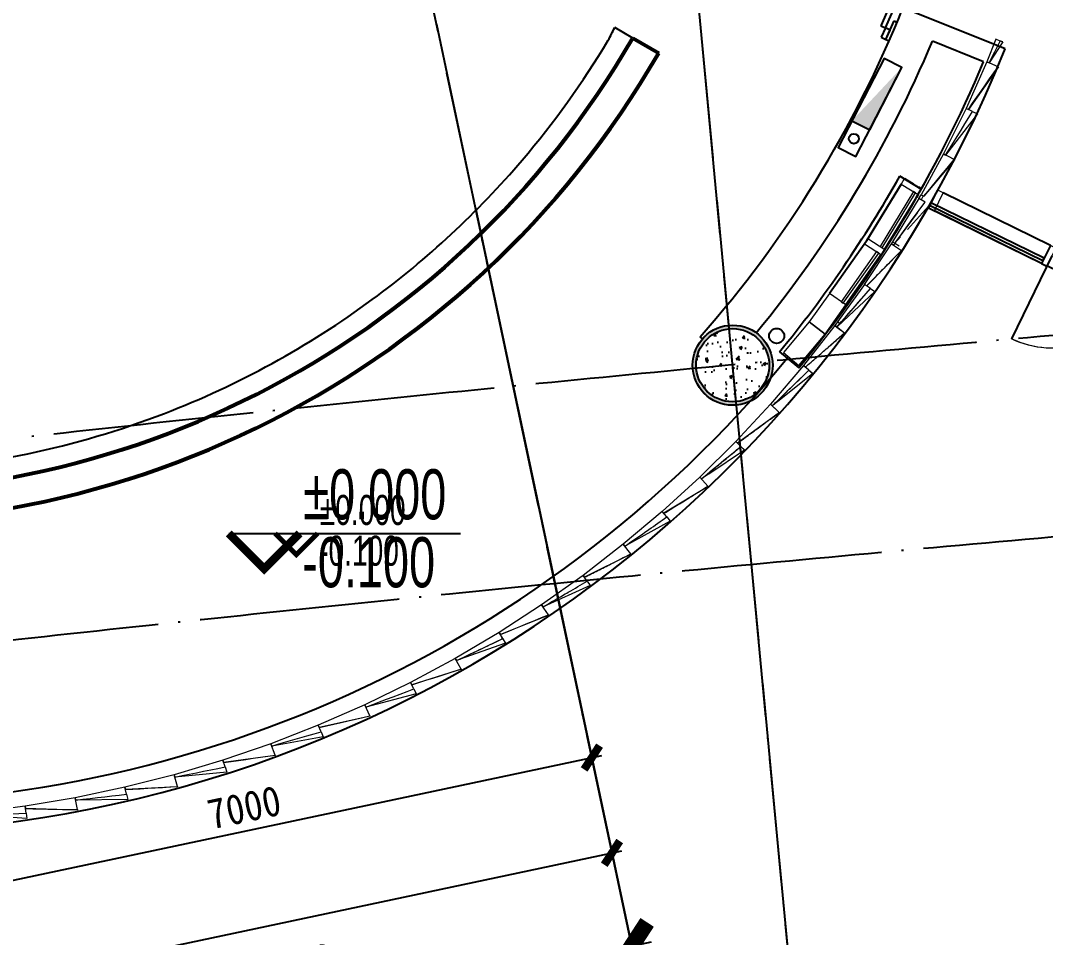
# Model space of a CAD drawing. Header units: millimetres. Extents: x 347599 to 1495443, y -100002 to 152717.
# Drawn here: x 1361493 to 1371731, y 7380 to 16537 of the extents above; entities that cross this region are included whole.
import ezdxf
from ezdxf.enums import TextEntityAlignment as Align

# ---------------------------------------------------------------- set-up
doc = ezdxf.new("R2010")
doc.units = ezdxf.units.MM
doc.header["$LTSCALE"] = 1000
doc.header["$PDMODE"] = 1
doc.linetypes.add('E-RG-1F$0$$0$DOTE', pattern=[2.42, 2, -0.2, 0.02, -0.2])
doc.layers.get('0').update_dxf_attribs({"linetype": 'CONTINUOUS'})
doc.layers.get('Defpoints').update_dxf_attribs({"linetype": 'CONTINUOUS'})
for name, color, linetype in [('$1$0S-COLS-HATCH', 8, 'CONTINUOUS'), ('$1$0S-COLS-LINE', 4, 'CONTINUOUS'), ('0P-FE-FH-F', 141, 'CONTINUOUS'), ('0P-FE-HY', 141, 'CONTINUOUS'), ('0P-TE-D0-A', 1, 'CONTINUOUS'), ('A-------', 18, 'CONTINUOUS'), ('A-DOOR', 32, 'CONTINUOUS'), ('A-DOOR-FRAM', 2, 'CONTINUOUS'), ('A-GLAZ-CWMG', 3, 'CONTINUOUS'), ('A-ROOF-DRAN', 175, 'CONTINUOUS'), ('A-WALL', 7, 'CONTINUOUS'), ('A—墙体', 7, 'CONTINUOUS'), ('A—轴线、尺寸', 1, 'CONTINUOUS'), ('A—门窗', 135, 'CONTINUOUS'), ('I-平面-标高（总）', 40, 'CONTINUOUS'), ('I—平面—标高', 40, 'CONTINUOUS'), ('I—平面—装饰面层线', 192, 'CONTINUOUS'), ('I—平面—门', 22, 'CONTINUOUS'), ('XRE2$0$0S-COLS-HATCH-A', 8, 'CONTINUOUS'), ('轴线100', 1, 'CONTINUOUS')]:
    doc.layers.add(name, color=color, linetype=linetype)
for name, color, linetype, lineweight in [('A-GENM', 6, 'CONTINUOUS', 9), ('A-GLAZ', 140, 'CONTINUOUS', 5), ('E1-RI-1F$0$A-DOOR', 32, 'CONTINUOUS', 5)]:
    doc.layers.add(name, color=color, linetype=linetype, lineweight=lineweight)
doc.styles.add('ARIAL', font='simhei.ttf', dxfattribs={"width": 0.9})
doc.styles.add('E-RT-1F$0$XD2008', font='xd-hzs.shx', dxfattribs={"width": 0.7, "bigfont": 'xd-hztxt.shx'})
doc.styles.add('幼圆', font='SIMYOU_0.TTF', dxfattribs={"width": 0.7})
doc.dimstyles.new('200', dxfattribs={"dimscale": 200, "dimtxt": 2.5, "dimasz": 2, "dimexe": 1, "dimexo": 1, "dimgap": 0.8, "dimtad": 1, "dimdec": 0, "dimdsep": 46, "dimtxsty": 'ARIAL', "dimblk1": 'ARCHTICK', "dimblk2": 'ARCHTICK', "dimsah": 1, "dimcen": -0.9, "dimdle": 1, "dimclrd": 256, "dimclre": 256, "dimclrt": 40, "dimaunit": 1, "dimadec": 0, "dimazin": 0, "dimtfac": 0.35, "dimtdec": 0, "dimtix": 1, "dimtmove": 2, "dimatfit": 3, "dimldrblk": 'ARCHTICK', "dimfxl": 0, "dimtvp": 0.8, "dimtolj": 1, "dimtzin": 0, "dimarcsym": 0})
doc.dimstyles.new('副本 100', dxfattribs={"dimscale": 100, "dimtxt": 2.5, "dimasz": 2, "dimexe": 1, "dimexo": 1, "dimgap": 0.8, "dimtad": 1, "dimdec": 0, "dimdsep": 46, "dimtxsty": 'ARIAL', "dimblk1": 'ARCHTICK', "dimblk2": 'ARCHTICK', "dimsah": 1, "dimcen": -0.9, "dimdle": 1, "dimclrd": 256, "dimclre": 256, "dimclrt": 40, "dimaunit": 1, "dimadec": 0, "dimazin": 0, "dimtfac": 0.35, "dimtdec": 0, "dimtix": 1, "dimtmove": 2, "dimatfit": 3, "dimldrblk": 'ARCHTICK', "dimfxl": 0, "dimtvp": 0.8, "dimtolj": 1, "dimtzin": 0, "dimarcsym": 0})

# ---------------------------------------------------------------- blocks, each defined once
blk = doc.blocks.new('E1-RI-1F$0$MRY_CW-DOOR-2_ALUMINUM_-_0')
at = {"layer": 'E1-RI-1F$0$A-DOOR'}
for p, q in [((-925, 12.7), (-925, 934.525)), ((925, 12.7), (925, 940.875))]:
    blk.add_line(p, q, dxfattribs=at)
for centre, radius, start, end in [((-925, 12.7), 921.825, 360, 90), ((925, 12.7), 928.175, 90, 180)]:
    blk.add_arc(centre, radius, start, end, dxfattribs=at)
blk = doc.blocks.new('_ArchTick')
at = {"color": 0, "linetype": 'ByBlock', "const_width": 0.4}
blk.add_lwpolyline([(-0.5, -0.5), (0.5, 0.5)], dxfattribs=at)
blk = doc.blocks.new('*D282')
at = {"layer": 'A—轴线、尺寸', "linetype": 'ByBlock', "lineweight": -2}
for p, q in [((1366498, 12491), (1367841, 6146)), ((1338890, 7710), (1340448, 347)), ((1340211, 502), (1367996, 6383))]:
    blk.add_line(p, q, dxfattribs=at)
at = {"layer": 'Defpoints', "color": 0, "linetype": 'ByBlock'}
for p in [(1366457, 12687), (1338848, 7905), (1367800, 6342)]:
    blk.add_point(p, dxfattribs=at)
at = {"layer": 'A—轴线、尺寸', "linetype": 'ByBlock', "lineweight": -2, "xscale": 400, "yscale": 400, "zscale": 400}
for p, rotation in [((1367800, 6342), 11.95264843799135), ((1340407, 543), 191.9526484379913)]:
    blk.add_blockref('_ArchTick', p, dxfattribs=dict(at, rotation=rotation))
at = {"layer": 'A—轴线、尺寸', "color": 40, "linetype": 'ByBlock', "insert": (1354018, 3846), "char_height": 500, "attachment_point": 5, "rotation": 11.9526, "style": 'ARIAL'}
blk.add_mtext('\\A1;28000', dxfattribs=at)
blk = doc.blocks.new('*D328')
at = {"layer": 'A—轴线、尺寸', "linetype": 'ByBlock', "lineweight": -2}
for p, q in [((1366457, 12687), (1367640, 7099)), ((1359544, 11543), (1360791, 5649)), ((1360554, 5803), (1367794, 7336))]:
    blk.add_line(p, q, dxfattribs=at)
at = {"layer": 'Defpoints', "color": 0, "linetype": 'ByBlock'}
for p in [(1366415, 12882), (1359502, 11739), (1367598, 7294)]:
    blk.add_point(p, dxfattribs=at)
at = {"layer": 'A—轴线、尺寸', "linetype": 'ByBlock', "lineweight": -2, "xscale": 400, "yscale": 400, "zscale": 400}
for p, rotation in [((1367598, 7294), 11.95264843799135), ((1360750, 5845), 191.9526484379913)]:
    blk.add_blockref('_ArchTick', p, dxfattribs=dict(at, rotation=rotation))
at = {"layer": 'A—轴线、尺寸', "color": 40, "linetype": 'ByBlock', "insert": (1364089, 6973), "char_height": 500, "attachment_point": 5, "rotation": 11.9526, "style": 'ARIAL'}
blk.add_mtext('\\A1;7000', dxfattribs=at)
blk = doc.blocks.new('E-RT-1F$0$ECADI-TAG-HGHT（国标）')
at = {"color": 1}
blk.add_line((-2.121, 2.121), (11.768, 2.121), dxfattribs=at)
at = {"color": 1, "const_width": 0.5}
blk.add_lwpolyline([(-2.121, 2.121), (0, 0), (2.121, 2.121)], dxfattribs=at)
at = {"color": 1}
blk.add_point((-1.481, 4.6), dxfattribs=at)
at = {"style": 'E-RT-1F$0$XD2008', "width": 0.7}
blk.add_attdef('FL', text='', height=3, dxfattribs=at).set_placement((-2.689, 2.967), align=Align.RIGHT)
for tag, p in [('F.F.L.', (2.284, 2.967)), ('T.O.S.', (2.284, -1.104))]:
    blk.add_attdef(tag, p, '', height=3, dxfattribs=at)
blk = doc.blocks.new('Rectangular Mullion - 60 X 200 standard snap cover - Black-10327606-E1b 和 E1c 号楼一层平面图 BLDG E1b AND E1c FIRST FLOOR PLAN')
at = {"layer": 'A-GLAZ-CWMG', "lineweight": 18}
for p, q in [((-60, 74.7), (0, 74.7)), ((-60, -125.3), (-60, 74.7)), ((0, 74.7), (0, -125.3)), ((0, -125.3), (-60, -125.3))]:
    blk.add_line(p, q, dxfattribs=at)
blk = doc.blocks.new('Rectangular Mullion - 60 X 200 standard snap cover - Black-10327545-E1b 和 E1c 号楼一层平面图 BLDG E1b AND E1c FIRST FLOOR PLAN')
at = {"layer": 'A-GLAZ-CWMG', "lineweight": 18}
for p, q in [((57039, 23964), (56724, 23717)), ((57169, 23811), (57039, 23964)), ((56848, 23559), (57169, 23811)), ((56724, 23717), (56848, 23559))]:
    blk.add_line(p, q, dxfattribs=at)
blk = doc.blocks.new('Rectangular Mullion - 60 X 200 standard snap cover - Black-10327546-E1b 和 E1c 号楼一层平面图 BLDG E1b AND E1c FIRST FLOOR PLAN')
at = {"layer": 'A-GLAZ-CWMG', "color": 8}
for p, q in [((57765, 24635), (57295, 24201)), ((57883, 24472), (57431, 24054)), ((57909, 24495), (57904, 24491)), ((57037, 23962), (57039, 23964))]:
    blk.add_line(p, q, dxfattribs=at)
at = {"layer": 'A-GLAZ-CWMG', "lineweight": 18}
for p, q in [((57295, 24201), (57039, 23964)), ((57431, 24054), (57295, 24201)), ((57039, 23964), (57169, 23811)), ((57169, 23811), (57431, 24054))]:
    blk.add_line(p, q, dxfattribs=at)
blk = doc.blocks.new('Rectangular Mullion - 60 X 200 standard snap cover - Black-10327547-E1b 和 E1c 号楼一层平面图 BLDG E1b AND E1c FIRST FLOOR PLAN')
at = {"layer": 'A-GLAZ-CWMG', "color": 8}
for p, q in [((58222, 25121), (57767, 24637)), ((58266, 25168), (58263, 25165)), ((58266, 25168), (58342, 25097)), ((58368, 24984), (58344, 24959)), ((58386, 25056), (58412, 25031)), ((58412, 25031), (58409, 25028)), ((58326, 24940), (57926, 24514))]:
    blk.add_line(p, q, dxfattribs=at)
blk = doc.blocks.new('Rectangular Mullion - 60 X 200 standard snap cover - Black-10327616-E1b 和 E1c 号楼一层平面图 BLDG E1b AND E1c FIRST FLOOR PLAN')
at = {"layer": 'A-GLAZ-CWMG', "lineweight": 18}
for p, q in [((-30, 74.7), (30, 74.7)), ((-30, -125.3), (-30, 74.7)), ((30, 74.7), (30, -125.3)), ((30, -125.3), (-30, -125.3))]:
    blk.add_line(p, q, dxfattribs=at)
blk = doc.blocks.new('Lecture hall Missing Scales1 - Lecture hall Missing Scales-10349372-E1b 和 E1c 号楼一层平面图 BLDG E1b AND E1c FIRST FLOOR PLAN')
at = {"layer": 'A-GENM'}
for p, q in [((58108, 24616), (58324, 24804)), ((58444, 24848), (58191, 24665)), ((57337, 23885), (57707, 24162)), ((57707, 24162), (57742, 24124)), ((57742, 24124), (57373, 23901)), ((57362, 23780), (57171, 23675)), ((57360, 23782), (57362, 23780)), ((56969, 23451), (56582, 23260)), ((56936, 23493), (56969, 23451)), ((56562, 23139), (56089, 22928)), ((56560, 23142), (56562, 23139)), ((56143, 22844), (55742, 22684)), ((56114, 22889), (56143, 22844)), ((55712, 22566), (55223, 22395)), ((55710, 22569), (55712, 22566)), ((55244, 22353), (55270, 22306)), ((55270, 22306), (54775, 22155)), ((54817, 22064), (54317, 21934)), ((54816, 22068), (54817, 22064)), ((54355, 21842), (53850, 21731)), ((54334, 21891), (54355, 21842)), ((53389, 21504), (53406, 21453)), ((53406, 21453), (52979, 21397))]:
    blk.add_line(p, q, dxfattribs=at)
at = {"layer": 'A-GENM', "lineweight": 18}
for p, q in [((57282, 23875), (56893, 23550)), ((57317, 23907), (57282, 23875)), ((57282, 23875), (57299, 23857)), ((57360, 23782), (57282, 23875)), ((57336, 23885), (57317, 23907)), ((56893, 23550), (56490, 23241)), ((56936, 23494), (56893, 23550)), ((56893, 23550), (56909, 23531)), ((56490, 23241), (56075, 22949)), ((56490, 23241), (56505, 23221)), ((56560, 23142), (56490, 23241)), ((56075, 22949), (55648, 22674)), ((56114, 22889), (56075, 22949)), ((56075, 22949), (56089, 22928)), ((55648, 22674), (55211, 22416)), ((55648, 22674), (55662, 22653)), ((55710, 22569), (55648, 22674)), ((55211, 22416), (54763, 22177)), ((55244, 22353), (55211, 22416)), ((55211, 22416), (55223, 22395)), ((54763, 22177), (54306, 21956)), ((54763, 22177), (54775, 22155)), ((54816, 22068), (54763, 22177)), ((54306, 21956), (53840, 21754)), ((54306, 21956), (54317, 21934)), ((54334, 21891), (54306, 21956)), ((53840, 21754), (53850, 21731)), ((53366, 21572), (52885, 21409)), ((53389, 21504), (53366, 21572)), ((52885, 21409), (52893, 21385))]:
    blk.add_line(p, q, dxfattribs=at)
at = {"layer": 'A-GENM', "lineweight": 18, "flags": 128}
blk.add_lwpolyline([(57310, 23865), (57318, 23871), (57337, 23885)], dxfattribs=at)
at = {"layer": 'A-GENM', "lineweight": 18}
for points, knots in [([(56909, 23531), (56952, 23555), (57038, 23602), (57188, 23686), (57296, 23746), (57360, 23782)], [0, 0, 0, 0, 0.285714, 0.571429, 1, 1, 1, 1]), ([(56516, 23228), (56554, 23252), (56632, 23301), (56772, 23389), (56875, 23454), (56936, 23493)], [0.025477, 0.025477, 0.025477, 0.025477, 0.2857143, 0.5714286, 1, 1, 1, 1]), ([(56089, 22928), (56134, 22949), (56224, 22989), (56381, 23060), (56493, 23111), (56560, 23142)], [0, 0, 0, 0, 0.285714, 0.571429, 1, 1, 1, 1]), ([(55675, 22659), (55714, 22680), (55795, 22722), (55942, 22798), (56049, 22855), (56114, 22889)], [0.0293927, 0.0293927, 0.0293927, 0.0293927, 0.2857143, 0.5714286, 1, 1, 1, 1]), ([(55223, 22395), (55270, 22411), (55362, 22444), (55525, 22502), (55640, 22544), (55710, 22569)], [0, 0, 0, 0, 0.285714, 0.571429, 1, 1, 1, 1]), ([(54775, 22155), (54819, 22174), (54909, 22211), (55066, 22277), (55177, 22325), (55244, 22353)], [0, 0, 0, 0, 0.285714, 0.571429, 1, 1, 1, 1]), ([(54317, 21934), (54364, 21946), (54459, 21972), (54626, 22016), (54744, 22048), (54816, 22068)], [0, 0, 0, 0, 0.285714, 0.571429, 1, 1, 1, 1]), ([(53850, 21731), (53896, 21746), (53988, 21777), (54150, 21830), (54265, 21868), (54334, 21891)], [0, 0, 0, 0, 0.285714, 0.571429, 1, 1, 1, 1]), ([(52893, 21385), (52941, 21396), (53035, 21419), (53200, 21458), (53318, 21487), (53389, 21504)], [0, 0, 0, 0, 0.285714, 0.571429, 1, 1, 1, 1])]:
    blk.add_open_spline(points, degree=3, knots=knots, dxfattribs=at)
blk = doc.blocks.new('System Panel - Glazed visual-10327626-E1b 和 E1c 号楼一层平面图 BLDG E1b AND E1c FIRST FLOOR PLAN')
at = {"layer": 'A-GLAZ', "lineweight": 13}
for p, q in [((57843, 24511), (57393, 24095)), ((57411, 24076), (57861, 24492)), ((57861, 24492), (57843, 24511)), ((57393, 24095), (57411, 24076))]:
    blk.add_line(p, q, dxfattribs=at)
blk = doc.blocks.new('System Panel - Glazed visual-10327627-E1b 和 E1c 号楼一层平面图 BLDG E1b AND E1c FIRST FLOOR PLAN')
at = {"layer": 'A-GLAZ', "lineweight": 13}
for p, q in [((58327, 25022), (57887, 24554)), ((57905, 24536), (58346, 25005)), ((58346, 25005), (58327, 25022)), ((57887, 24554), (57905, 24536))]:
    blk.add_line(p, q, dxfattribs=at)
blk = doc.blocks.new('Adaptive - Lecture Hall Scale - Material 1-10355578-E1b 和 E1c 号楼一层平面图 BLDG E1b AND E1c FIRST FLOOR PLAN')
at = {"layer": 'A-GLAZ', "color": 8}
for p, q in [((35228, 42128), (35505, 42569)), ((35231, 42127), (35228, 42128))]:
    blk.add_line(p, q, dxfattribs=at)
at = {"layer": 'A-GLAZ', "lineweight": 13}
for p, q in [((35345, 42086), (35528, 42559)), ((35528, 42559), (35505, 42569)), ((35231, 42127), (35345, 42086))]:
    blk.add_line(p, q, dxfattribs=at)
at = {"layer": 'A-GLAZ', "lineweight": 13, "flags": 128}
blk.add_lwpolyline([(35505, 42569), (35466, 42505), (35427, 42442), (35388, 42379), (35348, 42316), (35309, 42253), (35270, 42190), (35231, 42127)], dxfattribs=at)
blk = doc.blocks.new('Adaptive - Lecture Hall Scale - Material 2-10355580-E1b 和 E1c 号楼一层平面图 BLDG E1b AND E1c FIRST FLOOR PLAN')
at = {"layer": 'A-GLAZ', "color": 8}
for p, q in [((36344, 44432), (36706, 44806)), ((36390, 44403), (36344, 44432))]:
    blk.add_line(p, q, dxfattribs=at)
at = {"layer": 'A-GLAZ', "lineweight": 13}
for p, q in [((36450, 44366), (36726, 44792)), ((36726, 44792), (36706, 44806)), ((36390, 44403), (36450, 44366))]:
    blk.add_line(p, q, dxfattribs=at)
at = {"layer": 'A-GLAZ', "lineweight": 13, "flags": 128}
blk.add_lwpolyline([(36706, 44806), (36660, 44749), (36615, 44691), (36570, 44634), (36525, 44576), (36480, 44518), (36435, 44461), (36390, 44403)], dxfattribs=at)
blk = doc.blocks.new('Adaptive - Lecture Hall Scale - Material 1-V70-E1b 和 E1c 号楼一层平面图 BLDG E1b AND E1c FIRST FLOOR PLAN')
at = {"layer": 'A-GLAZ', "color": 8}
for p, q in [((35413, 42607), (35708, 43035)), ((35462, 42586), (35413, 42607))]:
    blk.add_line(p, q, dxfattribs=at)
at = {"layer": 'A-GLAZ', "lineweight": 13}
for p, q in [((35528, 42559), (35731, 43025)), ((35731, 43025), (35708, 43035)), ((35462, 42586), (35528, 42559))]:
    blk.add_line(p, q, dxfattribs=at)
at = {"layer": 'A-GLAZ', "lineweight": 13, "flags": 128}
blk.add_lwpolyline([(35708, 43035), (35673, 42971), (35638, 42907), (35603, 42843), (35568, 42779), (35532, 42714), (35497, 42650), (35462, 42586)], dxfattribs=at)
blk = doc.blocks.new('Adaptive - Lecture Hall Scale - Material 1-V84-E1b 和 E1c 号楼一层平面图 BLDG E1b AND E1c FIRST FLOOR PLAN')
at = {"layer": 'A-GLAZ', "lineweight": 13}
for p, q in [((58367, 24943), (58020, 24573)), ((58420, 24895), (58367, 24943)), ((58020, 24573), (58038, 24555))]:
    blk.add_line(p, q, dxfattribs=at)
at = {"layer": 'A-GLAZ', "color": 8}
blk.add_line((58108, 24606), (58038, 24555), dxfattribs=at)
at = {"layer": 'A-GLAZ', "lineweight": 13, "flags": 128}
blk.add_lwpolyline([(58038, 24555), (58093, 24604), (58147, 24652), (58202, 24701), (58256, 24750), (58311, 24798), (58366, 24847), (58420, 24895)], dxfattribs=at)
blk = doc.blocks.new('Adaptive - Lecture Hall Scale - Material 1-V85-E1b 和 E1c 号楼一层平面图 BLDG E1b AND E1c FIRST FLOOR PLAN')
at = {"layer": 'A-GLAZ', "lineweight": 13}
for p, q in [((57658, 24216), (57282, 23875)), ((57707, 24164), (57658, 24216)), ((57282, 23875), (57299, 23857))]:
    blk.add_line(p, q, dxfattribs=at)
at = {"layer": 'A-GLAZ', "color": 8}
for p, q in [((57707, 24164), (57744, 24126)), ((57744, 24126), (57742, 24124)), ((57373, 23901), (57299, 23857))]:
    blk.add_line(p, q, dxfattribs=at)
at = {"layer": 'A-GLAZ', "lineweight": 13, "flags": 128}
blk.add_lwpolyline([(57299, 23857), (57357, 23901), (57415, 23945), (57474, 23989), (57532, 24033), (57591, 24077), (57649, 24120), (57707, 24164)], dxfattribs=at)
blk = doc.blocks.new('Adaptive - Lecture Hall Scale - Material 2-V86-E1b 和 E1c 号楼一层平面图 BLDG E1b AND E1c FIRST FLOOR PLAN')
at = {"layer": 'A-GLAZ', "lineweight": 13}
for p, q in [((56893, 23550), (56490, 23241)), ((56937, 23494), (56893, 23550)), ((56490, 23241), (56505, 23221))]:
    blk.add_line(p, q, dxfattribs=at)
at = {"layer": 'A-GLAZ', "color": 8}
for p, q in [((56937, 23494), (56971, 23453)), ((56971, 23453), (56968, 23451)), ((56582, 23260), (56505, 23221))]:
    blk.add_line(p, q, dxfattribs=at)
at = {"layer": 'A-GLAZ', "lineweight": 13, "flags": 128}
blk.add_lwpolyline([(56505, 23221), (56566, 23260), (56628, 23299), (56690, 23338), (56752, 23377), (56814, 23416), (56875, 23455), (56937, 23494)], dxfattribs=at)
blk = doc.blocks.new('MRY_cw-door-2_aluminum - Curtain Wall Dbl Glass-7384418-E1b 和 E1c 号楼一层平面图 BLDG E1b AND E1c FIRST FLOOR PLAN')
at = {"layer": 'A-DOOR'}
for p, q in [((-925, 12.7), (-925, 934.525)), ((925, 12.7), (925, 940.875))]:
    blk.add_line(p, q, dxfattribs=at)
at = {"layer": 'A-DOOR', "lineweight": 9}
for centre, radius, start, end in [((-925, 12.7), 921.825, 360, 90), ((925, 12.7), 928.175, 90, 180)]:
    blk.add_arc(centre, radius, start, end, dxfattribs=at)
blk = doc.blocks.new('Rectangular Mullion - 60 X 200 standard snap cover-7312503-E1b 和 E1c 号楼一层平面图 BLDG E1b AND E1c FIRST FLOOR PLAN')
at = {"layer": 'A-GLAZ-CWMG', "lineweight": 18}
for p, q in [((-30, 75), (30, 75)), ((-30, -125), (-30, 75)), ((30, 75), (30, -125)), ((30, -125), (-30, -125))]:
    blk.add_line(p, q, dxfattribs=at)
blk = doc.blocks.new('Rectangular Mullion - 60 X 200 standard snap cover-7384411-E1b 和 E1c 号楼一层平面图 BLDG E1b AND E1c FIRST FLOOR PLAN')
at = {"layer": 'A-GLAZ-CWMG', "color": 8}
for p, q in [((60979, 23082), (59521, 24221)), ((60856, 22925), (59398, 24064))]:
    blk.add_line(p, q, dxfattribs=at)
blk = doc.blocks.new('XFX-BX')
blk.add_lwpolyline([(0, 0), (0, 200), (700, 200), (700, 0)], close=True)
blk.add_solid([(0, 0), (0, 0), (700, 0), (700, 200)])
blk = doc.blocks.new('MRY_door-2-Solid - 72_w x 84_h x 4_d-4711303-E1b 和 E1c 号楼一层平面图 BLDG E1b AND E1c FIRST FLOOR PLAN')
at = {"layer": 'A-DOOR'}
for p, q in [((-863.6, -65.88125), (-914.4, -65.88125)), ((-914.4, -65.88125), (-914.4, -980.28125)), ((-863.6, -980.28125), (-863.6, -65.88125)), ((863.6, -65.88125), (914.4, -65.88125)), ((863.6, -980.28125), (863.6, -65.88125)), ((914.4, -65.88125), (914.4, -980.28125)), ((-914.4, -980.28125), (-863.6, -980.28125)), ((914.4, -980.28125), (863.6, -980.28125))]:
    blk.add_line(p, q, dxfattribs=at)
at = {"layer": 'A-DOOR', "lineweight": 9}
for centre, start, end in [((-914.4, -65.88125), 270, 0.5), ((914.4, -65.88125), 179.5, 270)]:
    blk.add_arc(centre, 914.4, start, end, dxfattribs=at)
at = {"layer": 'A-DOOR-FRAM'}
for p, q in [((-965.2, -65.88125), (-965.2, 35.71875)), ((-965.2, 35.71875), (-914.4, 35.71875)), ((-914.4, 35.71875), (-914.4, -65.88125)), ((914.4, -65.88125), (914.4, 35.71875)), ((914.4, 35.71875), (965.2, 35.71875)), ((965.2, 35.71875), (965.2, -65.88125)), ((-914.4, -65.88125), (-965.2, -65.88125)), ((965.2, -65.88125), (914.4, -65.88125))]:
    blk.add_line(p, q, dxfattribs=at)
blk = doc.blocks.new('*D528')
at = {"layer": 'Defpoints', "color": 0, "linetype": 'Continuous'}
for p in [(1366058, 14570), (1338450, 9788), (1367401, 8225)]:
    blk.add_point(p, dxfattribs=at)
at = {"layer": '轴线100', "linetype": 'Continuous', "lineweight": -2}
for p, q in [((1366079, 14472), (1367422, 8127)), ((1338471, 9690), (1340029, 2328)), ((1339911, 2405), (1367499, 8245))]:
    blk.add_line(p, q, dxfattribs=at)
at = {"layer": '轴线100', "linetype": 'Continuous', "lineweight": -2, "xscale": 200, "yscale": 200, "zscale": 200}
for p, rotation in [((1367401, 8225), 11.95264843837669), ((1340008, 2426), 191.9526484383767)]:
    blk.add_blockref('_ArchTick', p, dxfattribs=dict(at, rotation=rotation))
at = {"layer": '轴线100', "color": 40, "linetype": 'Continuous', "insert": (1353657, 5552), "char_height": 300, "attachment_point": 5, "rotation": 11.9526, "style": 'ARIAL'}
blk.add_mtext('\\A1;28000', dxfattribs=at)
blk = doc.blocks.new('*D571')
at = {"layer": 'Defpoints', "color": 0, "linetype": 'Continuous'}
for p in [(1366017, 14765), (1359104, 13622), (1367200, 9177)]:
    blk.add_point(p, dxfattribs=at)
at = {"layer": '轴线100', "linetype": 'Continuous', "lineweight": -2}
for p, q in [((1366037, 14667), (1367220, 9079)), ((1359124, 13524), (1360372, 7630)), ((1360254, 7707), (1367298, 9198))]:
    blk.add_line(p, q, dxfattribs=at)
at = {"layer": '轴线100', "linetype": 'Continuous', "lineweight": -2, "xscale": 200, "yscale": 200, "zscale": 200}
for p, rotation in [((1367200, 9177), 11.95264843837669), ((1360351, 7727), 191.9526484383767)]:
    blk.add_blockref('_ArchTick', p, dxfattribs=dict(at, rotation=rotation))
at = {"layer": '轴线100', "color": 40, "linetype": 'Continuous', "insert": (1363728, 8679), "char_height": 300, "attachment_point": 5, "rotation": 11.9526, "style": 'ARIAL'}
blk.add_mtext('\\A1;7000', dxfattribs=at)

msp = doc.modelspace()

# ---------------------------------------------------------------- hatches: boundary and pattern name
at = {"layer": '$1$0S-COLS-HATCH'}
h = msp.add_hatch(color=256, dxfattribs=at)
edge = h.paths.add_edge_path()
edge.add_arc((1368606.1, 13094.7), 400, 0, 360)
edge = h.paths.add_edge_path(flags=17)
edge.add_arc((1368606.1, 13094.7), 365, 0, 360)
at = {"layer": 'A-------'}
h = msp.add_hatch(color=256, dxfattribs=at)
edge = h.paths.add_edge_path()
edge.add_arc((1368606.2, 13094.7), 400, 0, 360)
edge = h.paths.add_edge_path(flags=17)
edge.add_arc((1368606.2, 13094.7), 365, 0, 360)
at = {"layer": 'XRE2$0$0S-COLS-HATCH-A'}
h = msp.add_hatch(dxfattribs=at)
h.set_pattern_fill('AR-CONC', color=256, scale=40, style=0)
h.set_pattern_definition([(50, (-10363982.86, 6219919.24), (286.904073, -25.100854), [30, -330]), (355, (-10363982.86, 6219919.24), (-55.5005334, 300.8768535), [24, -264]), (100.4514, (-10363958.95, 6219917.15), (231.4037527, 275.775817), [25.496076, -280.456845]), (46.1842, (-10363982.86, 6219999.24), (426.896419, -66.207606), [45, -495]), (96.6356, (-10363947.3, 6219993.72), (373.865082, 389.647148), [38.244115, -420.6852]), (351.1842, (-10363982.86, 6219999.24), (373.864778, 389.64744), [36, -396]), (21, (-10363942.86, 6219979.24), (238.762821, -161.0475563), [30, -330]), (326, (-10363942.86, 6219979.24), (97.326133, 290.060018), [24, -264]), (71.4514, (-10363922.97, 6219965.82), (336.0890514, 129.0121987), [25.496076, -280.456845]), (37.5, (-10363982.86, 6219919.24), (4.8639421, 133.1575415), [0, -260.8, 0, -268, 0, -265]), (7.5, (-10363982.86, 6219919.24), (105.227815, 157.7646848), [0, -152.8, 0, -254.8, 0, -101]), (327.5, (-10364072.06, 6219919.24), (213.5289745, -9.0219487), [0, -100, 0, -312, 0, -414]), (317.5, (-10364112.06, 6219919.24), (233.2744677, 40.041993), [0, -130, 0, -207.2, 0, -294])])
edge = h.paths.add_edge_path()
edge.add_arc((1368606.2, 13094.7), 365, 0, 360)

# ---------------------------------------------------------------- linework, layer by layer
at = {"layer": '$1$0S-COLS-LINE'}
for radius in [400, 365]:
    msp.add_circle((1368606.1, 13094.7, 0), radius, dxfattribs=at)
for radius in [400, 365]:
    msp.add_circle((1368606.2, 13094.7, 0), radius)
at = {"layer": '0P-FE-FH-F'}
msp.add_circle((1369817.5, 15356.5), 50, dxfattribs=at)
at = {"layer": '0P-TE-D0-A'}
msp.add_lwpolyline([(1370117.9, 16157.9), (1369660, 15269), (1369837.7, 15177.4), (1370295.7, 16066.3)], close=True, dxfattribs=at)
at = {"layer": 'A-GLAZ', "lineweight": 13}
for p, q in [((1371235.5, 16349.1, 0), (1371145.1, 16122.7, 0)), ((1371279.5, 16331.6, 0), (1371235.5, 16349.1, 0)), ((1371145.1, 16122.7, 0), (1371168.2, 16113, 0)), ((1370711.6, 15204.8, 0), (1370487.4, 14797.2, 0)), ((1370819.3, 15148.5, 0), (1370711.6, 15204.8, 0)), ((1370487.4, 14797.2, 0), (1370516.5, 14781.3, 0)), ((1370634.3, 14662.4, 0), (1371704.9, 14139.1, 0)), ((1371716.1, 14161.9, 0), (1370645.4, 14685.2, 0)), ((1371704.9, 14139.1, 0), (1371716.1, 14161.9, 0)), ((1366698.4, 10702.7, 0), (1366272.8, 10426, 0)), ((1366766.7, 10602.2, 0), (1366698.4, 10702.7, 0)), ((1366272.8, 10426, 0), (1366286, 10404.8, 0)), ((1365836.2, 10167, 0), (1365389.4, 9926, 0)), ((1365896.1, 10061.2, 0), (1365836.2, 10167, 0)), ((1365389.4, 9926, 0), (1364933.1, 9703.6, 0)), ((1365389.4, 9926, 0), (1365400.8, 9903.8, 0)), ((1365422, 9862.4, 0), (1365389.4, 9926, 0)), ((1364933.1, 9703.6, 0), (1364468, 9500, 0)), ((1364933.1, 9703.6, 0), (1364943.5, 9680.9, 0)), ((1364984.1, 9593.2, 0), (1364933.1, 9703.6, 0)), ((1364468, 9500, 0), (1363995, 9315.6, 0)), ((1364468, 9500, 0), (1364477.6, 9476.9, 0)), ((1364495.3, 9433.9, 0), (1364468, 9500, 0)), ((1363995, 9315.6, 0), (1363514.9, 9150.8, 0)), ((1363995, 9315.6, 0), (1364003.6, 9292.1, 0)), ((1364036.8, 9201.5, 0), (1363995, 9315.6, 0)), ((1363514.9, 9150.8, 0), (1363028.4, 9005.8, 0)), ((1363514.9, 9150.8, 0), (1363522.5, 9127, 0)), ((1363536.7, 9082.7, 0), (1363514.9, 9150.8, 0)), ((1363028.4, 9005.8, 0), (1362536.3, 8880.8, 0)), ((1363028.4, 9005.8, 0), (1363035, 8981.7, 0)), ((1363060.7, 8888.6, 0), (1363028.4, 9005.8, 0)), ((1362536.3, 8880.8, 0), (1362039.6, 8776, 0)), ((1362536.3, 8880.8, 0), (1362542, 8856.4, 0)), ((1362552.5, 8811.1, 0), (1362536.3, 8880.8, 0)), ((1362039.6, 8776, 0), (1361539, 8691.7, 0)), ((1362039.6, 8776, 0), (1362044.3, 8751.5, 0)), ((1362062.2, 8656.6, 0), (1362039.6, 8776, 0)), ((1361539, 8691.7, 0), (1361542.6, 8667, 0))]:
    msp.add_line(p, q, dxfattribs=at)
at = {"layer": 'A-GLAZ', "color": 8}
for p, q in [((1371303.2, 16322.1, 0), (1371168.2, 16113, 0)), ((1370822.3, 15146.9, 0), (1370516.7, 14781.1, 0)), ((1370819.3, 15148.5, 0), (1370822.3, 15146.9, 0)), ((1370467, 14760, 0), (1370487.4, 14797.2, 0)), ((1369924.2, 13902.2, 0), (1370191.7, 14306.3, 0)), ((1370291.7, 14240.1, 0), (1369944.7, 13888, 0)), ((1370191.6, 14306.3, 0), (1370204.4, 14325.5, 0)), ((1370212.5, 14292.5, 0), (1370191.6, 14306.3, 0)), ((1370191.7, 14306.3, 0), (1370291.7, 14240.1, 0)), ((1370225.6, 14312.1, 0), (1370267.7, 14285.4, 0)), ((1369646.9, 13475.7, 0), (1369686.8, 13445.6, 0)), ((1369001.7, 12689.3, 0), (1369039, 12656, 0)), ((1366768.7, 10599.3, 0), (1366286, 10404.8, 0)), ((1366766.7, 10602.2, 0), (1366768.7, 10599.3, 0)), ((1365897.8, 10058.2, 0), (1365400.8, 9903.8, 0)), ((1365896.1, 10061.2, 0), (1365897.8, 10058.2, 0)), ((1365422, 9862.4, 0), (1365446.4, 9814.8, 0)), ((1365446.4, 9814.8, 0), (1364943.5, 9680.9, 0)), ((1364985.5, 9590.1, 0), (1364477.6, 9476.9, 0)), ((1364984.1, 9593.2, 0), (1364985.5, 9590.1, 0)), ((1364495.3, 9433.9, 0), (1364515.8, 9384.5, 0)), ((1364515.8, 9384.5, 0), (1364003.6, 9292.1, 0)), ((1364038, 9198.3, 0), (1363522.5, 9127, 0)), ((1364036.8, 9201.5, 0), (1364038, 9198.3, 0)), ((1363553, 9031.8, 0), (1363035, 8981.7, 0)), ((1363536.7, 9082.7, 0), (1363553, 9031.8, 0)), ((1363061.6, 8885.3, 0), (1362542, 8856.4, 0)), ((1362552.5, 8811.1, 0), (1362564.6, 8759, 0)), ((1363060.7, 8888.6, 0), (1363061.6, 8885.3, 0)), ((1362564.6, 8759, 0), (1362044.3, 8751.5, 0)), ((1362062.9, 8653.2, 0), (1361542.6, 8667, 0)), ((1362062.2, 8656.6, 0), (1362062.9, 8653.2, 0))]:
    msp.add_line(p, q, dxfattribs=at)
at = {"layer": 'A-GLAZ', "lineweight": 13, "elevation": 0, "flags": 128}
for points in [[(1371168.2, 16113), (1371196, 16167.6), (1371223.8, 16222.3), (1371251.6, 16276.9), (1371279.5, 16331.6)], [(1370516.5, 14781.3), (1370559.7, 14833.7), (1370603, 14886.2), (1370646.2, 14938.6), (1370689.5, 14991.1), (1370732.8, 15043.6), (1370776, 15096), (1370819.3, 15148.5)], [(1366286, 10404.8), (1366354.7, 10433), (1366423.3, 10461.2), (1366492, 10489.4), (1366560.7, 10517.6), (1366629.4, 10545.8), (1366698, 10574), (1366766.7, 10602.2)], [(1365400.8, 9903.8), (1365471.5, 9926.3), (1365542.3, 9948.7), (1365613.1, 9971.2), (1365683.8, 9993.7), (1365754.6, 10016.2), (1365825.3, 10038.7), (1365896.1, 10061.2)], [(1364943.5, 9680.9), (1365011.9, 9706.8), (1365080.3, 9732.7), (1365148.6, 9758.7), (1365217, 9784.6), (1365285.3, 9810.5), (1365353.7, 9836.4), (1365422, 9862.4)], [(1364477.6, 9476.9), (1364549.9, 9493.5), (1364622.3, 9510.1), (1364694.6, 9526.8), (1364767, 9543.4), (1364839.3, 9560), (1364911.7, 9576.6), (1364984.1, 9593.2)], [(1364003.6, 9292.1), (1364073.9, 9312.4), (1364144.1, 9332.6), (1364214.4, 9352.9), (1364284.6, 9373.1), (1364354.8, 9393.4), (1364425.1, 9413.6), (1364495.3, 9433.9)], [(1363522.5, 9127), (1363596, 9137.6), (1363669.4, 9148.3), (1363742.9, 9158.9), (1363816.4, 9169.6), (1363889.9, 9180.2), (1363963.3, 9190.9), (1364036.8, 9201.5)], [(1363035, 8981.7), (1363106.7, 8996.1), (1363178.4, 9010.5), (1363250, 9024.9), (1363321.7, 9039.4), (1363393.4, 9053.8), (1363465, 9068.2), (1363536.7, 9082.7)], [(1362044.3, 8751.5), (1362116.9, 8760), (1362189.5, 8768.5), (1362262.1, 8777), (1362334.7, 8785.5), (1362407.3, 8794.1), (1362479.9, 8802.6), (1362552.5, 8811.1)], [(1362542, 8856.4), (1362616.1, 8861), (1362690.2, 8865.6), (1362764.3, 8870.2), (1362838.4, 8874.8), (1362912.5, 8879.4), (1362986.6, 8884), (1363060.7, 8888.6)], [(1361542.6, 8667), (1361616.9, 8665.5), (1361691.1, 8664), (1361765.3, 8662.6), (1361839.5, 8661.1), (1361913.8, 8659.6), (1361988, 8658.1), (1362062.2, 8656.6)]]:
    msp.add_lwpolyline(points, dxfattribs=at)
at = {"layer": 'A-GLAZ', "color": 8, "elevation": 0, "flags": 128}
for points in [[(1371303.2, 16322.1), (1371298.4, 16324), (1371293.7, 16325.9), (1371289, 16327.8), (1371284.2, 16329.7), (1371279.5, 16331.6)], [(1370509.5, 14785.1), (1370499.1, 14766.3), (1370488.6, 14747.5)], [(1370516.5, 14781.3), (1370516.6, 14781.2), (1370516.7, 14781.1)], [(1370225.6, 14312.1), (1370219, 14302.3), (1370212.5, 14292.5)]]:
    msp.add_lwpolyline(points, dxfattribs=at)
at = {"layer": 'A-GLAZ', "color": 8}
msp.add_open_spline([(1370291.7, 14240.1, 0), (1370241.9, 14190, 0), (1370159.2, 14106.3, 0), (1370043.6, 13988.9, 0), (1369977.7, 13921.6, 0), (1369944.7, 13888, 0)], degree=3, knots=[-1, -1, -1, -1, -0.5714286, -0.2857143, 0, 0, 0, 0], dxfattribs=at)
at = {"layer": 'A-GLAZ-CWMG', "color": 8}
for p, q in [((1371779.3, 14291.3, 0), (1370708.7, 14814.6, 0)), ((1371691.5, 14111.6, 0), (1370620.9, 14634.9, 0))]:
    msp.add_line(p, q, dxfattribs=at)
at = {"layer": 'A-ROOF-DRAN'}
msp.add_circle((1369045.6, 13387.6, 0), 75, dxfattribs=at)
at = {"layer": 'A-WALL', "lineweight": 53}
msp.add_line((1367608.5, 16361.5, 0), (1367868.2, 16211.3, 0), dxfattribs=at)
for radius, start in [(9092, 263.90115), (9392, 261.93122)]:
    msp.add_arc((1359737.4, 20912.2, 0), radius, start, 329.96527, dxfattribs=at)
at = {"layer": 'A—墙体'}
for p, q in [((1371328.1, 16253.3, 0), (1370307.4, 16663.6, 0)), ((1370137.4, 16348.6, 0), (1370217.8, 16531.8, 0)), ((1370217.8, 16531.8, 0), (1370249.6, 16517.8, 0)), ((1370137.4, 16348.6, 0), (1370169.2, 16334.7, 0)), ((1371112.8, 16124.3, 0), (1370602.4, 16329.4, 0)), ((1370488.7, 14852.8, 0), (1370275.3, 14981.9, 0)), ((1368306.1, 13359.1, 0), (1368283.2, 13379.3, 0)), ((1369073.3, 13227.3, 0), (1369266.3, 13068.5, 0))]:
    msp.add_line(p, q, dxfattribs=at)
for radius, start, end in [(11392, 318.60458, 338.10222), (11792, 320.5403, 337.1304), (12492, 266.60905, 338.10222), (12342, 320.5403, 337.17371), (12092, 320.5403, 330.63069), (12192, 266.61736, 320.5403)]:
    msp.add_arc((1359737.4, 20912.2, 0), radius, start, end, dxfattribs=at)
at = {"layer": 'A—轴线、尺寸', "linetype": 'E-RG-1F$0$$0$DOTE'}
for p, q in [((1368069.1, 5070.1), (1347156.8, 103856.2)), ((1369322.2, 5523.8), (1366383.9, 36591))]:
    msp.add_line(p, q, dxfattribs=at)
for radius, start, end in [(495000, 90.381865, 98.026074), (487500, 90.131059, 98.027565)]:
    msp.add_arc((1414706.3, -474229.7), radius, start, end, dxfattribs=at)
at = {"layer": 'A—门窗'}
for p, q in [((1371691.5, 14111.6), (1370556, 14666.6)), ((1370571.3, 14693.2), (1371705, 14139.1)), ((1371716.1, 14161.9), (1370583.9, 14715.3)), ((1371705, 14139.1), (1371716.1, 14161.9))]:
    msp.add_line(p, q, dxfattribs=at)
at = {"layer": 'A—门窗', "extrusion": (0, 0, -1)}
for p, q in [((1371779.4, 14291.3), (1371691.5, 14111.6)), ((1371691.5, 14111.6), (1371745.5, 14085.3))]:
    msp.add_line(p, q, dxfattribs=at)
at = {"layer": 'I—平面—装饰面层线'}
msp.add_line((1367608.5, 16361.5, 0), (1367429.1, 16465.2, 0), dxfattribs=at)
msp.add_lwpolyline([(1355320.9, 12989.8, 0.0435303), (1357392.1, 12312.8, 0.070962), (1360157.4, 12030.2, 0.0801876), (1362930.6, 12613.4, 0.0668388), (1365006.8, 13749.7, 0.0576563), (1366503, 15142.1, 0.0414996), (1367363, 16338.7, 0.0006946), (1367429.1, 16465.2, 0.0006501)], format="xyb", dxfattribs=at)
at = {"layer": '轴线100', "linetype": 'E-RG-1F$0$$0$DOTE'}
for p, q in [((1367670.5, 6953), (1347156.8, 103856.2)), ((1369166.2, 7173.4), (1366383.9, 36591))]:
    msp.add_line(p, q, dxfattribs=at)
for centre, radius, start, end in [((1414706.3, -474229.7), 495000, 90.381865, 98.026074), ((1415420.8, -479683.1), 495000, 90.381865, 98.026074), ((1414706.3, -474229.7), 487500, 90.131059, 98.027565)]:
    msp.add_arc(centre, radius, start, end, dxfattribs=at)

# ---------------------------------------------------------------- block references
at = {"layer": '0P-FE-HY', "xscale": -1, "rotation": 62.75002926507241}
msp.add_blockref('XFX-BX', (1370295.7, 16066.4), dxfattribs=at)
at = {"layer": 'A-DOOR', "xscale": -1}
for name, p, rotation in [('MRY_door-2-Solid - 72_w x 84_h x 4_d-4711303-E1b 和 E1c 号楼一层平面图 BLDG E1b AND E1c FIRST FLOOR PLAN', (1369267.9, 16769.2, 0), 156.3078654754043), ('MRY_cw-door-2_aluminum - Curtain Wall Dbl Glass-7384418-E1b 和 E1c 号楼一层平面图 BLDG E1b AND E1c FIRST FLOOR PLAN', (1372631.4, 13791.4, 0), 153.952605404828)]:
    msp.add_blockref(name, p, dxfattribs=dict(at, rotation=rotation))
at = {"layer": 'A-GENM', "rotation": 11.95260540478126}
msp.add_blockref('Lecture hall Missing Scales1 - Lecture hall Missing Scales-10349372-E1b 和 E1c 号楼一层平面图 BLDG E1b AND E1c FIRST FLOOR PLAN', (1318531.2, -21730.4, 0), dxfattribs=at)
at = {"layer": 'A-GLAZ', "color": 8}
for name, p, rotation in [('Adaptive - Lecture Hall Scale - Material 1-10355578-E1b 和 E1c 号楼一层平面图 BLDG E1b AND E1c FIRST FLOOR PLAN', (1408602.1, 56340.2, 0), 177.060160960337), ('Adaptive - Lecture Hall Scale - Material 2-10355580-E1b 和 E1c 号楼一层平面图 BLDG E1b AND E1c FIRST FLOOR PLAN', (1402174.8, 63838.3, 0), 186.4486054047815), ('System Panel - Glazed visual-10327627-E1b 和 E1c 号楼一层平面图 BLDG E1b AND E1c FIRST FLOOR PLAN', (1318531.2, -21730.4, 0), 11.95260540478263), ('Adaptive - Lecture Hall Scale - Material 1-V84-E1b 和 E1c 号楼一层平面图 BLDG E1b AND E1c FIRST FLOOR PLAN', (1318531.2, -21730.4, 0), 11.95260540478263), ('System Panel - Glazed visual-10327626-E1b 和 E1c 号楼一层平面图 BLDG E1b AND E1c FIRST FLOOR PLAN', (1318531.2, -21730.4, 0), 11.95260540478263), ('Adaptive - Lecture Hall Scale - Material 1-V85-E1b 和 E1c 号楼一层平面图 BLDG E1b AND E1c FIRST FLOOR PLAN', (1318531.2, -21730.4, 0), 11.95260540478263), ('Adaptive - Lecture Hall Scale - Material 2-V86-E1b 和 E1c 号楼一层平面图 BLDG E1b AND E1c FIRST FLOOR PLAN', (1318531.2, -21730.4, 0), 11.95260540478263), ('Adaptive - Lecture Hall Scale - Material 1-V85-E1b 和 E1c 号楼一层平面图 BLDG E1b AND E1c FIRST FLOOR PLAN', (1312120.3, -14437.8, 0), 2.564160960338199), ('Adaptive - Lecture Hall Scale - Material 2-V86-E1b 和 E1c 号楼一层平面图 BLDG E1b AND E1c FIRST FLOOR PLAN', (1306984.9, -6197, 0), 353.1757165158938), ('Adaptive - Lecture Hall Scale - Material 1-V70-E1b 和 E1c 号楼一层平面图 BLDG E1b AND E1c FIRST FLOOR PLAN', (1416276.7, -101, 0), 120.7294942936701)]:
    msp.add_blockref(name, p, dxfattribs=dict(at, rotation=rotation))
at = {"layer": 'A-GLAZ-CWMG', "color": 8}
for name, p, rotation in [('Rectangular Mullion - 60 X 200 standard snap cover - Black-10327547-E1b 和 E1c 号楼一层平面图 BLDG E1b AND E1c FIRST FLOOR PLAN', (1318531.2, -21730.4, 0), 11.95260540478126), ('Rectangular Mullion - 60 X 200 standard snap cover-7384411-E1b 和 E1c 号楼一层平面图 BLDG E1b AND E1c FIRST FLOOR PLAN', (1318618.8, -21758.3, 0), 11.9526054047921), ('Rectangular Mullion - 60 X 200 standard snap cover - Black-10327546-E1b 和 E1c 号楼一层平面图 BLDG E1b AND E1c FIRST FLOOR PLAN', (1318531.2, -21730.4, 0), 11.95260540478126)]:
    msp.add_blockref(name, p, dxfattribs=dict(at, rotation=rotation))
at = {"layer": 'A-GLAZ-CWMG', "color": 8, "extrusion": (-2.42426e-29, -2.53786e-30, -1)}
for name, p, rotation in [('Rectangular Mullion - 60 X 200 standard snap cover - Black-10327606-E1b 和 E1c 号楼一层平面图 BLDG E1b AND E1c FIRST FLOOR PLAN', (-1370426.3, 14890.3, 0), 121.2556647708886), ('Rectangular Mullion - 60 X 200 standard snap cover - Black-10327616-E1b 和 E1c 号楼一层平面图 BLDG E1b AND E1c FIRST FLOOR PLAN', (-1370046, 14263.7, 0), 122.9634727767217)]:
    msp.add_blockref(name, p, dxfattribs=dict(at, rotation=rotation))
at = {"layer": 'A-GLAZ-CWMG', "color": 8, "extrusion": (-1.89969e-29, -4.02149e-30, -1), "rotation": 206.047394595208}
for p in [(-1370626.8, 14715.5, 0), (-1371751.4, 14165.8, 0)]:
    msp.add_blockref('Rectangular Mullion - 60 X 200 standard snap cover-7312503-E1b 和 E1c 号楼一层平面图 BLDG E1b AND E1c FIRST FLOOR PLAN', p, dxfattribs=at)
at = {"layer": 'A-GLAZ-CWMG', "lineweight": 18, "rotation": 11.95260540478126}
msp.add_blockref('Rectangular Mullion - 60 X 200 standard snap cover - Black-10327545-E1b 和 E1c 号楼一层平面图 BLDG E1b AND E1c FIRST FLOOR PLAN', (1318531.2, -21730.4, 0), dxfattribs=at)
at = {"layer": 'I-平面-标高（总）'}
ref = msp.add_blockref('E-RT-1F$0$ECADI-TAG-HGHT（国标）', (1363926.7, 11061.3), dxfattribs=dict(at, xscale=166.6666666664841, yscale=166.6666666664841, zscale=166.6666666664841))
ref.add_attrib('F.F.L.', '%%p0.000', (1364318.3, 11555.9), dxfattribs={"layer": '0', "height": 500, "style": '幼圆', "width": 0.7})
ref.add_attrib('T.O.S.', '-0.100', (1364307.3, 10877.2), dxfattribs={"layer": '0', "height": 500, "style": '幼圆', "width": 0.7})
at = {"layer": 'I—平面—标高'}
ref = msp.add_blockref('E-RT-1F$0$ECADI-TAG-HGHT（国标）', (1364248.3, 11202.7), dxfattribs=dict(at, xscale=99.99999999989046, yscale=99.99999999989048, zscale=99.99999999989046))
ref.add_attrib('F.F.L.', '%%p0.000', (1364483.2, 11499.5), dxfattribs={"layer": '0', "height": 300, "style": '幼圆', "width": 0.7})
ref.add_attrib('T.O.S.', '-0.100', (1364476.7, 11092.3), dxfattribs={"layer": '0', "height": 300, "style": '幼圆', "width": 0.7})
at = {"layer": 'I—平面—门', "xscale": -1, "rotation": 153.9526484740088}
msp.add_blockref('E1-RI-1F$0$MRY_CW-DOOR-2_ALUMINUM_-_0', (1372631.4, 13791.4), dxfattribs=at)

# ---------------------------------------------------------------- dimensions: what is measured, and where the dimension line sits
at = {"layer": 'A—轴线、尺寸', "linetype": 'ByBlock'}
for base, p1, p2, picture, middle in [((1367598.3, 7294.2), (1359502.2, 11739.2), (1366415.3, 12882.4), '*D328', (1364088.7, 6973.2)), ((1367799.9, 6341.9), (1338848.4, 7905.2), (1366456.7, 12686.8), '*D282', (1354017.9, 3846.3))]:
    dim = msp.add_linear_dim(base=base, p1=p1, p2=p2, angle=11.95265, dimstyle='200', dxfattribs=at)
    dim.commit()
    dim.dimension.update_dxf_attribs({"geometry": picture, "text_midpoint": middle})
at = {"layer": '轴线100', "linetype": 'Continuous'}
for base, p1, p2, picture, middle in [((1367199.7, 9177.1), (1359103.6, 13622), (1366016.7, 14765.3), '*D571', (1363727.6, 8678.9)), ((1367401.3, 8224.8), (1338449.9, 9788), (1366058.1, 14569.6), '*D528', (1353656.9, 5552))]:
    dim = msp.add_linear_dim(base=base, p1=p1, p2=p2, angle=11.95265, dimstyle='副本 100', override={"dimtxt": 3}, dxfattribs=at)
    dim.commit()
    dim.dimension.update_dxf_attribs({"geometry": picture, "text_midpoint": middle})

doc.saveas('drawing.dxf')
